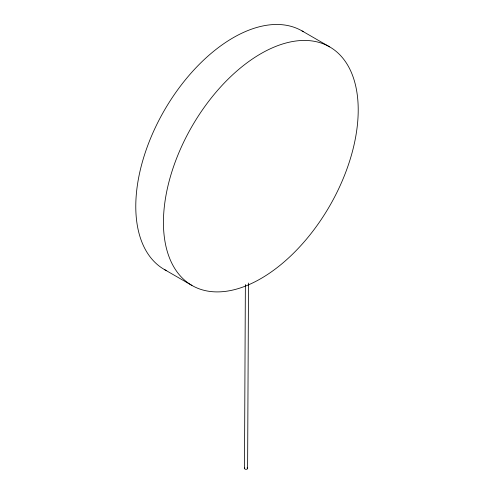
<?xml version="1.0" encoding="UTF-8"?>
<svg xmlns="http://www.w3.org/2000/svg" width="494" height="494" viewBox="0 0 494 494"><rect width="100%" height="100%" fill="white"/><g stroke="black" fill="none" stroke-linecap="round" stroke-linejoin="round"><path stroke-width="0.74" d="M244.481 468.392L245.37 284.563M247.611 468.405L248.507 283.031M302.038 30.924L329.689 46.893A137.727 79.515 -60 0 1 286.032 260.239A137.727 79.515 -60 0 1 166.756 191.376A137.727 79.515 -60 0 1 329.689 46.893M164.311 269.477L191.962 285.446M166.25 270.539A137.727 79.515 -60 0 1 163.989 110.996A137.727 79.515 -60 0 1 303.304 31.684M247.154 467.762A1.562 0.902 0.3 0 1 247.247 468.979A1.562 0.902 0.3 0 1 245.148 469.133A1.562 0.902 0.3 0 1 244.691 467.942"/></g></svg>
